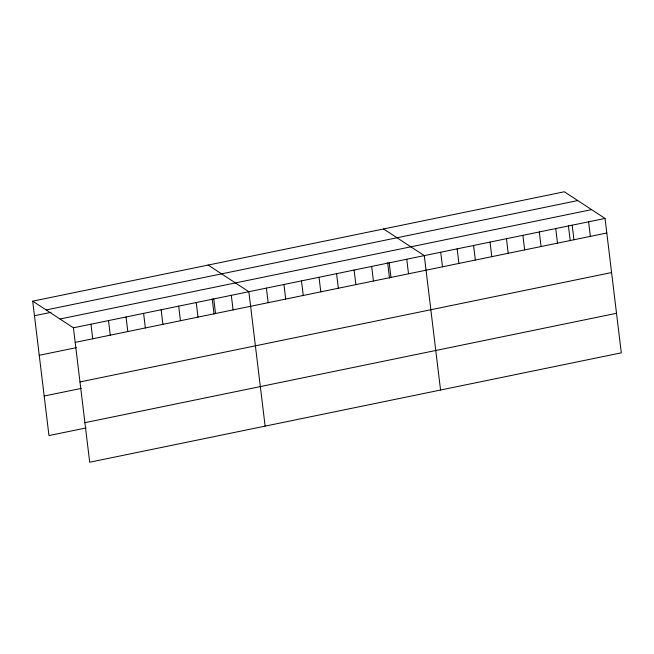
<?xml version="1.0" encoding="UTF-8"?>
<svg xmlns="http://www.w3.org/2000/svg" width="654" height="654" viewBox="0 0 654 654"><rect width="100%" height="100%" fill="white"/><g stroke="black" fill="none" stroke-linecap="round" stroke-linejoin="round"><path stroke-width="0.98" d="M32.7 301.167L564.304 191.777L605.032 218.428L621.3 352.833L89.696 462.223L73.428 327.809L32.7 301.167L48.968 435.572L86.001 427.953M46.14 309.955L577.744 200.574M34.466 315.735L51.028 312.326M59.988 319.021L591.592 209.632M73.428 327.809L605.032 218.428M75.194 342.385L606.798 233.004M39.248 355.286L76.281 347.666M79.976 381.936L611.58 272.546M44.178 396.03L81.219 388.411M84.906 422.68L616.518 313.291M383.563 228.965L424.291 255.616L440.551 390.029M208.127 265.066L248.855 291.717L265.123 426.122M588.6 221.804L590.366 236.38M572.168 225.189L573.934 239.765M568.4 225.622L570.247 240.827M555.736 228.565L557.502 243.141M539.305 231.949L541.071 246.525M522.873 235.334L524.639 249.91M506.449 238.71L508.207 253.286M490.018 242.094L491.775 256.67M473.586 245.471L475.344 260.047M457.154 248.855L458.912 263.431M440.722 252.24L442.48 266.807M406.747 259.229L408.505 273.805M389.204 262.834L390.969 277.41M387.659 262.81L389.498 278.015M371.66 266.448L373.426 281.024M354.116 270.053L355.882 284.629M336.573 273.666L338.339 288.242M319.029 277.28L320.795 291.848M301.486 280.885L303.252 295.461M283.942 284.498L285.708 299.074M266.399 288.103L268.165 302.679M231.312 295.322L233.077 309.898M213.768 298.935L215.534 313.511M212.223 298.911L214.062 314.116M196.225 302.54L197.99 317.116M178.689 306.154L180.447 320.73M161.146 309.767L162.903 324.335M143.602 313.372L145.36 327.948M126.058 316.986L127.816 331.562M108.515 320.591L110.273 335.167M90.971 324.204L92.737 338.78"/></g></svg>
